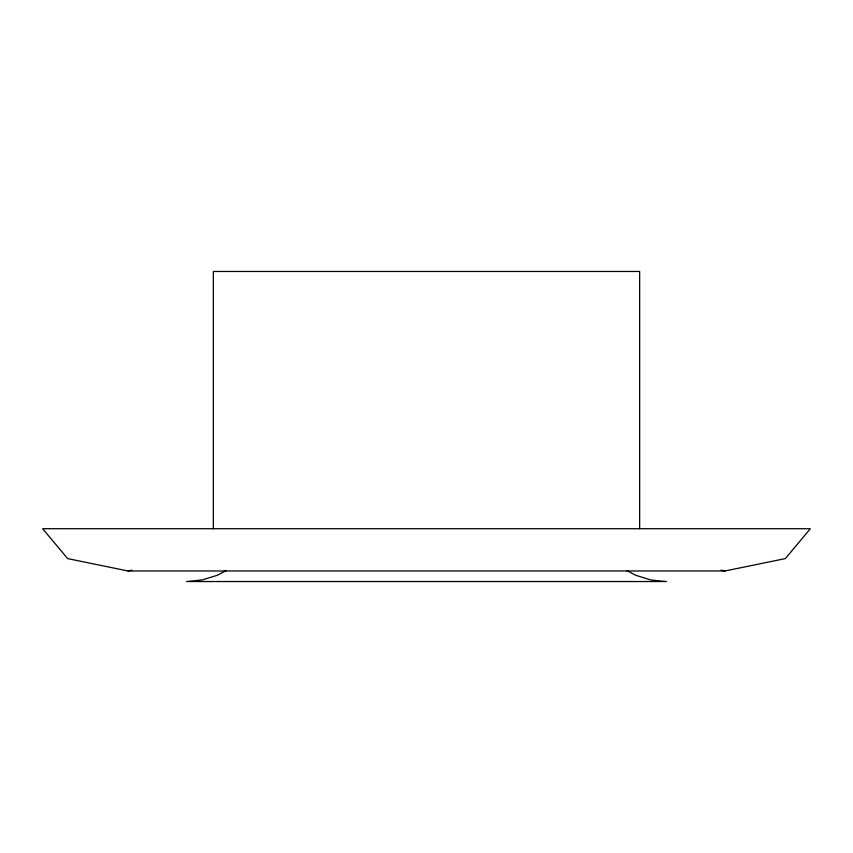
<?xml version="1.0" encoding="UTF-8"?>
<svg xmlns="http://www.w3.org/2000/svg" width="853" height="853" viewBox="0 0 853 853"><rect width="100%" height="100%" fill="white"/><g stroke="black" fill="none" stroke-linecap="round" stroke-linejoin="round"><path stroke-width="1.28" d="M226.322 570.476L217.44 575.231L202.193 579.955L186.53 581.533L666.47 581.533L650.807 579.955L635.56 575.231L626.678 570.476M128.003 570.977L724.997 570.977L785.346 558.598L810.35 528.711L42.65 528.711L67.654 558.598L128.003 570.977L131.852 570.177M721.148 570.177L724.997 570.977M639.654 528.711L639.654 271.467L213.346 271.467L213.346 528.711"/></g></svg>
